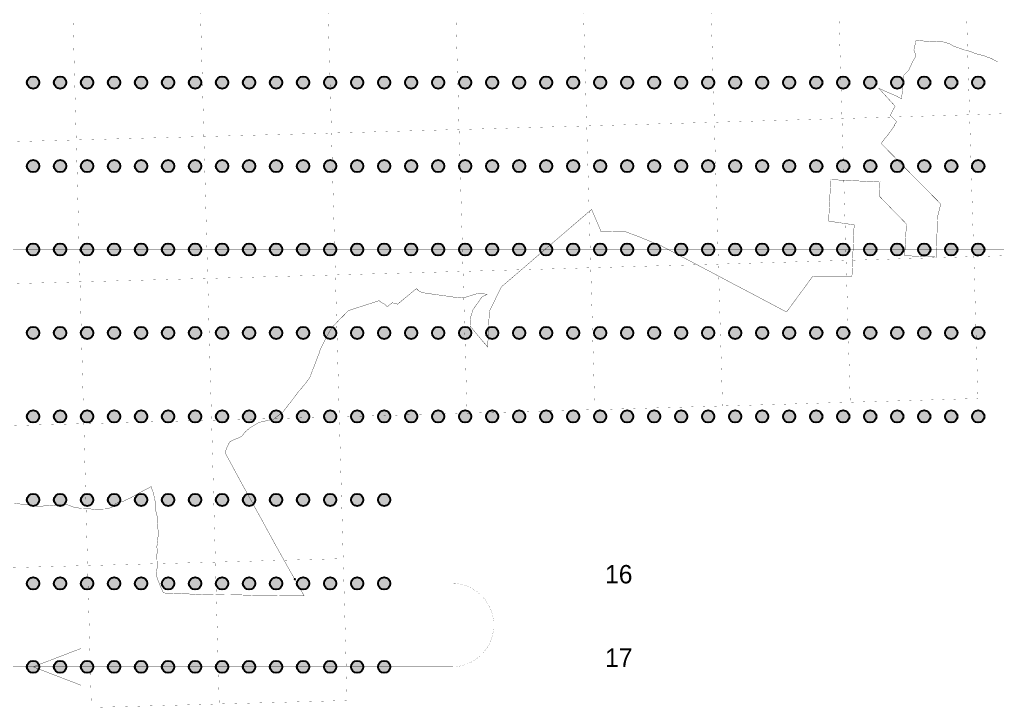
# Model space of a CAD drawing. Header units: inches. Extents: x 606089 to 652529, y 590739 to 614135.
# Drawn here: x 626218 to 642188, y 590739 to 601972 of the extents above; entities that cross this region are included whole.
import ezdxf

# ---------------------------------------------------------------- set-up
doc = ezdxf.new("R2010")
doc.units = ezdxf.units.IN
doc.header["$MEASUREMENT"] = 0
doc.layers.get('0').update_dxf_attribs({"color": 5})
for name, color, linetype in [('gminy_2019', 3, 'Continuous'), ('nadirki', 1, 'Continuous'), ('numerki', 1, 'Continuous'), ('poczkon', 5, 'Continuous'), ('polilinia', 1, 'Continuous')]:
    doc.layers.add(name, color=color, linetype=linetype)

msp = doc.modelspace()

# ---------------------------------------------------------------- hatches: boundary and pattern name
at = {"layer": 'nadirki'}
h = msp.add_hatch(color=256, dxfattribs=at)
h.dxf.hatch_style = 1
h.paths.add_polyline_path([(626539, 600943, 1), (626339, 600943, 1)])
h = msp.add_hatch(color=256, dxfattribs=at)
h.dxf.hatch_style = 1
h.paths.add_polyline_path([(626980, 600943, 1), (626780, 600943, 1)])
h = msp.add_hatch(color=256, dxfattribs=at)
h.dxf.hatch_style = 1
h.paths.add_polyline_path([(627421, 600943, 1), (627221, 600943, 1)])
h = msp.add_hatch(color=256, dxfattribs=at)
h.dxf.hatch_style = 1
h.paths.add_polyline_path([(627862, 600943, 1), (627662, 600943, 1)])
h = msp.add_hatch(color=256, dxfattribs=at)
h.dxf.hatch_style = 1
h.paths.add_polyline_path([(628303, 600943, 1), (628103, 600943, 1)])
h = msp.add_hatch(color=256, dxfattribs=at)
h.dxf.hatch_style = 1
h.paths.add_polyline_path([(628744, 600943, 1), (628544, 600943, 1)])
h = msp.add_hatch(color=256, dxfattribs=at)
h.dxf.hatch_style = 1
h.paths.add_polyline_path([(629185, 600943, 1), (628985, 600943, 1)])
h = msp.add_hatch(color=256, dxfattribs=at)
h.dxf.hatch_style = 1
h.paths.add_polyline_path([(629626, 600943, 1), (629426, 600943, 1)])
h = msp.add_hatch(color=256, dxfattribs=at)
h.dxf.hatch_style = 1
h.paths.add_polyline_path([(630067, 600943, 1), (629867, 600943, 1)])
h = msp.add_hatch(color=256, dxfattribs=at)
h.dxf.hatch_style = 1
h.paths.add_polyline_path([(630508, 600943, 1), (630308, 600943, 1)])
h = msp.add_hatch(color=256, dxfattribs=at)
h.dxf.hatch_style = 1
h.paths.add_polyline_path([(630949, 600943, 1), (630749, 600943, 1)])
h = msp.add_hatch(color=256, dxfattribs=at)
h.dxf.hatch_style = 1
h.paths.add_polyline_path([(631390, 600943, 1), (631190, 600943, 1)])
h = msp.add_hatch(color=256, dxfattribs=at)
h.dxf.hatch_style = 1
h.paths.add_polyline_path([(631831, 600943, 1), (631631, 600943, 1)])
h = msp.add_hatch(color=256, dxfattribs=at)
h.dxf.hatch_style = 1
h.paths.add_polyline_path([(632272, 600943, 1), (632072, 600943, 1)])
h = msp.add_hatch(color=256, dxfattribs=at)
h.dxf.hatch_style = 1
h.paths.add_polyline_path([(632713, 600943, 1), (632513, 600943, 1)])
h = msp.add_hatch(color=256, dxfattribs=at)
h.dxf.hatch_style = 1
h.paths.add_polyline_path([(633154, 600943, 1), (632954, 600943, 1)])
h = msp.add_hatch(color=256, dxfattribs=at)
h.dxf.hatch_style = 1
h.paths.add_polyline_path([(633595, 600943, 1), (633395, 600943, 1)])
h = msp.add_hatch(color=256, dxfattribs=at)
h.dxf.hatch_style = 1
h.paths.add_polyline_path([(634036, 600943, 1), (633836, 600943, 1)])
h = msp.add_hatch(color=256, dxfattribs=at)
h.dxf.hatch_style = 1
h.paths.add_polyline_path([(634477, 600943, 1), (634277, 600943, 1)])
h = msp.add_hatch(color=256, dxfattribs=at)
h.dxf.hatch_style = 1
h.paths.add_polyline_path([(634918, 600943, 1), (634718, 600943, 1)])
h = msp.add_hatch(color=256, dxfattribs=at)
h.dxf.hatch_style = 1
h.paths.add_polyline_path([(635359, 600943, 1), (635159, 600943, 1)])
h = msp.add_hatch(color=256, dxfattribs=at)
h.dxf.hatch_style = 1
h.paths.add_polyline_path([(635800, 600943, 1), (635600, 600943, 1)])
h = msp.add_hatch(color=256, dxfattribs=at)
h.dxf.hatch_style = 1
h.paths.add_polyline_path([(636241, 600943, 1), (636041, 600943, 1)])
h = msp.add_hatch(color=256, dxfattribs=at)
h.dxf.hatch_style = 1
h.paths.add_polyline_path([(636682, 600943, 1), (636482, 600943, 1)])
h = msp.add_hatch(color=256, dxfattribs=at)
h.dxf.hatch_style = 1
h.paths.add_polyline_path([(637123, 600943, 1), (636923, 600943, 1)])
h = msp.add_hatch(color=256, dxfattribs=at)
h.dxf.hatch_style = 1
h.paths.add_polyline_path([(637564, 600943, 1), (637364, 600943, 1)])
h = msp.add_hatch(color=256, dxfattribs=at)
h.dxf.hatch_style = 1
h.paths.add_polyline_path([(638005, 600943, 1), (637805, 600943, 1)])
h = msp.add_hatch(color=256, dxfattribs=at)
h.dxf.hatch_style = 1
h.paths.add_polyline_path([(638446, 600943, 1), (638246, 600943, 1)])
h = msp.add_hatch(color=256, dxfattribs=at)
h.dxf.hatch_style = 1
h.paths.add_polyline_path([(638887, 600943, 1), (638687, 600943, 1)])
h = msp.add_hatch(color=256, dxfattribs=at)
h.dxf.hatch_style = 1
h.paths.add_polyline_path([(639328, 600943, 1), (639128, 600943, 1)])
h = msp.add_hatch(color=256, dxfattribs=at)
h.dxf.hatch_style = 1
h.paths.add_polyline_path([(639769, 600943, 1), (639569, 600943, 1)])
h = msp.add_hatch(color=256, dxfattribs=at)
h.dxf.hatch_style = 1
h.paths.add_polyline_path([(640210, 600943, 1), (640010, 600943, 1)])
h = msp.add_hatch(color=256, dxfattribs=at)
h.dxf.hatch_style = 1
h.paths.add_polyline_path([(640651, 600943, 1), (640451, 600943, 1)])
h = msp.add_hatch(color=256, dxfattribs=at)
h.dxf.hatch_style = 1
h.paths.add_polyline_path([(641092, 600943, 1), (640892, 600943, 1)])
h = msp.add_hatch(color=256, dxfattribs=at)
h.dxf.hatch_style = 1
h.paths.add_polyline_path([(641533, 600943, 1), (641333, 600943, 1)])
h = msp.add_hatch(color=256, dxfattribs=at)
h.dxf.hatch_style = 1
h.paths.add_polyline_path([(641974, 600943, 1), (641774, 600943, 1)])
h = msp.add_hatch(color=256, dxfattribs=at)
h.dxf.hatch_style = 1
h.paths.add_polyline_path([(626539, 599580, 1), (626339, 599580, 1)])
h = msp.add_hatch(color=256, dxfattribs=at)
h.dxf.hatch_style = 1
h.paths.add_polyline_path([(626980, 599580, 1), (626780, 599580, 1)])
h = msp.add_hatch(color=256, dxfattribs=at)
h.dxf.hatch_style = 1
h.paths.add_polyline_path([(627421, 599580, 1), (627221, 599580, 1)])
h = msp.add_hatch(color=256, dxfattribs=at)
h.dxf.hatch_style = 1
h.paths.add_polyline_path([(627862, 599580, 1), (627662, 599580, 1)])
h = msp.add_hatch(color=256, dxfattribs=at)
h.dxf.hatch_style = 1
h.paths.add_polyline_path([(628303, 599580, 1), (628103, 599580, 1)])
h = msp.add_hatch(color=256, dxfattribs=at)
h.dxf.hatch_style = 1
h.paths.add_polyline_path([(628744, 599580, 1), (628544, 599580, 1)])
h = msp.add_hatch(color=256, dxfattribs=at)
h.dxf.hatch_style = 1
h.paths.add_polyline_path([(629185, 599580, 1), (628985, 599580, 1)])
h = msp.add_hatch(color=256, dxfattribs=at)
h.dxf.hatch_style = 1
h.paths.add_polyline_path([(629626, 599580, 1), (629426, 599580, 1)])
h = msp.add_hatch(color=256, dxfattribs=at)
h.dxf.hatch_style = 1
h.paths.add_polyline_path([(630067, 599580, 1), (629867, 599580, 1)])
h = msp.add_hatch(color=256, dxfattribs=at)
h.dxf.hatch_style = 1
h.paths.add_polyline_path([(630508, 599580, 1), (630308, 599580, 1)])
h = msp.add_hatch(color=256, dxfattribs=at)
h.dxf.hatch_style = 1
h.paths.add_polyline_path([(630949, 599580, 1), (630749, 599580, 1)])
h = msp.add_hatch(color=256, dxfattribs=at)
h.dxf.hatch_style = 1
h.paths.add_polyline_path([(631390, 599580, 1), (631190, 599580, 1)])
h = msp.add_hatch(color=256, dxfattribs=at)
h.dxf.hatch_style = 1
h.paths.add_polyline_path([(631831, 599580, 1), (631631, 599580, 1)])
h = msp.add_hatch(color=256, dxfattribs=at)
h.dxf.hatch_style = 1
h.paths.add_polyline_path([(632272, 599580, 1), (632072, 599580, 1)])
h = msp.add_hatch(color=256, dxfattribs=at)
h.dxf.hatch_style = 1
h.paths.add_polyline_path([(632713, 599580, 1), (632513, 599580, 1)])
h = msp.add_hatch(color=256, dxfattribs=at)
h.dxf.hatch_style = 1
h.paths.add_polyline_path([(633154, 599580, 1), (632954, 599580, 1)])
h = msp.add_hatch(color=256, dxfattribs=at)
h.dxf.hatch_style = 1
h.paths.add_polyline_path([(633595, 599580, 1), (633395, 599580, 1)])
h = msp.add_hatch(color=256, dxfattribs=at)
h.dxf.hatch_style = 1
h.paths.add_polyline_path([(634036, 599580, 1), (633836, 599580, 1)])
h = msp.add_hatch(color=256, dxfattribs=at)
h.dxf.hatch_style = 1
h.paths.add_polyline_path([(634477, 599580, 1), (634277, 599580, 1)])
h = msp.add_hatch(color=256, dxfattribs=at)
h.dxf.hatch_style = 1
h.paths.add_polyline_path([(634918, 599580, 1), (634718, 599580, 1)])
h = msp.add_hatch(color=256, dxfattribs=at)
h.dxf.hatch_style = 1
h.paths.add_polyline_path([(635359, 599580, 1), (635159, 599580, 1)])
h = msp.add_hatch(color=256, dxfattribs=at)
h.dxf.hatch_style = 1
h.paths.add_polyline_path([(635800, 599580, 1), (635600, 599580, 1)])
h = msp.add_hatch(color=256, dxfattribs=at)
h.dxf.hatch_style = 1
h.paths.add_polyline_path([(636241, 599580, 1), (636041, 599580, 1)])
h = msp.add_hatch(color=256, dxfattribs=at)
h.dxf.hatch_style = 1
h.paths.add_polyline_path([(636682, 599580, 1), (636482, 599580, 1)])
h = msp.add_hatch(color=256, dxfattribs=at)
h.dxf.hatch_style = 1
h.paths.add_polyline_path([(637123, 599580, 1), (636923, 599580, 1)])
h = msp.add_hatch(color=256, dxfattribs=at)
h.dxf.hatch_style = 1
h.paths.add_polyline_path([(637564, 599580, 1), (637364, 599580, 1)])
h = msp.add_hatch(color=256, dxfattribs=at)
h.dxf.hatch_style = 1
h.paths.add_polyline_path([(638005, 599580, 1), (637805, 599580, 1)])
h = msp.add_hatch(color=256, dxfattribs=at)
h.dxf.hatch_style = 1
h.paths.add_polyline_path([(638446, 599580, 1), (638246, 599580, 1)])
h = msp.add_hatch(color=256, dxfattribs=at)
h.dxf.hatch_style = 1
h.paths.add_polyline_path([(638887, 599580, 1), (638687, 599580, 1)])
h = msp.add_hatch(color=256, dxfattribs=at)
h.dxf.hatch_style = 1
h.paths.add_polyline_path([(639328, 599580, 1), (639128, 599580, 1)])
h = msp.add_hatch(color=256, dxfattribs=at)
h.dxf.hatch_style = 1
h.paths.add_polyline_path([(639769, 599580, 1), (639569, 599580, 1)])
h = msp.add_hatch(color=256, dxfattribs=at)
h.dxf.hatch_style = 1
h.paths.add_polyline_path([(640210, 599580, 1), (640010, 599580, 1)])
h = msp.add_hatch(color=256, dxfattribs=at)
h.dxf.hatch_style = 1
h.paths.add_polyline_path([(640651, 599580, 1), (640451, 599580, 1)])
h = msp.add_hatch(color=256, dxfattribs=at)
h.dxf.hatch_style = 1
h.paths.add_polyline_path([(641092, 599580, 1), (640892, 599580, 1)])
h = msp.add_hatch(color=256, dxfattribs=at)
h.dxf.hatch_style = 1
h.paths.add_polyline_path([(641533, 599580, 1), (641333, 599580, 1)])
h = msp.add_hatch(color=256, dxfattribs=at)
h.dxf.hatch_style = 1
h.paths.add_polyline_path([(641974, 599580, 1), (641774, 599580, 1)])
h = msp.add_hatch(color=256, dxfattribs=at)
h.dxf.hatch_style = 1
h.paths.add_polyline_path([(626539, 598217, 1), (626339, 598217, 1)])
h = msp.add_hatch(color=256, dxfattribs=at)
h.dxf.hatch_style = 1
h.paths.add_polyline_path([(626980, 598217, 1), (626780, 598217, 1)])
h = msp.add_hatch(color=256, dxfattribs=at)
h.dxf.hatch_style = 1
h.paths.add_polyline_path([(627421, 598217, 1), (627221, 598217, 1)])
h = msp.add_hatch(color=256, dxfattribs=at)
h.dxf.hatch_style = 1
h.paths.add_polyline_path([(627862, 598217, 1), (627662, 598217, 1)])
h = msp.add_hatch(color=256, dxfattribs=at)
h.dxf.hatch_style = 1
h.paths.add_polyline_path([(628303, 598217, 1), (628103, 598217, 1)])
h = msp.add_hatch(color=256, dxfattribs=at)
h.dxf.hatch_style = 1
h.paths.add_polyline_path([(628744, 598217, 1), (628544, 598217, 1)])
h = msp.add_hatch(color=256, dxfattribs=at)
h.dxf.hatch_style = 1
h.paths.add_polyline_path([(629185, 598217, 1), (628985, 598217, 1)])
h = msp.add_hatch(color=256, dxfattribs=at)
h.dxf.hatch_style = 1
h.paths.add_polyline_path([(629626, 598217, 1), (629426, 598217, 1)])
h = msp.add_hatch(color=256, dxfattribs=at)
h.dxf.hatch_style = 1
h.paths.add_polyline_path([(630067, 598217, 1), (629867, 598217, 1)])
h = msp.add_hatch(color=256, dxfattribs=at)
h.dxf.hatch_style = 1
h.paths.add_polyline_path([(630508, 598217, 1), (630308, 598217, 1)])
h = msp.add_hatch(color=256, dxfattribs=at)
h.dxf.hatch_style = 1
h.paths.add_polyline_path([(630949, 598217, 1), (630749, 598217, 1)])
h = msp.add_hatch(color=256, dxfattribs=at)
h.dxf.hatch_style = 1
h.paths.add_polyline_path([(631390, 598217, 1), (631190, 598217, 1)])
h = msp.add_hatch(color=256, dxfattribs=at)
h.dxf.hatch_style = 1
h.paths.add_polyline_path([(631831, 598217, 1), (631631, 598217, 1)])
h = msp.add_hatch(color=256, dxfattribs=at)
h.dxf.hatch_style = 1
h.paths.add_polyline_path([(632272, 598217, 1), (632072, 598217, 1)])
h = msp.add_hatch(color=256, dxfattribs=at)
h.dxf.hatch_style = 1
h.paths.add_polyline_path([(632713, 598217, 1), (632513, 598217, 1)])
h = msp.add_hatch(color=256, dxfattribs=at)
h.dxf.hatch_style = 1
h.paths.add_polyline_path([(633154, 598217, 1), (632954, 598217, 1)])
h = msp.add_hatch(color=256, dxfattribs=at)
h.dxf.hatch_style = 1
h.paths.add_polyline_path([(633595, 598217, 1), (633395, 598217, 1)])
h = msp.add_hatch(color=256, dxfattribs=at)
h.dxf.hatch_style = 1
h.paths.add_polyline_path([(634036, 598217, 1), (633836, 598217, 1)])
h = msp.add_hatch(color=256, dxfattribs=at)
h.dxf.hatch_style = 1
h.paths.add_polyline_path([(634477, 598217, 1), (634277, 598217, 1)])
h = msp.add_hatch(color=256, dxfattribs=at)
h.dxf.hatch_style = 1
h.paths.add_polyline_path([(634918, 598217, 1), (634718, 598217, 1)])
h = msp.add_hatch(color=256, dxfattribs=at)
h.dxf.hatch_style = 1
h.paths.add_polyline_path([(635359, 598217, 1), (635159, 598217, 1)])
h = msp.add_hatch(color=256, dxfattribs=at)
h.dxf.hatch_style = 1
h.paths.add_polyline_path([(635800, 598217, 1), (635600, 598217, 1)])
h = msp.add_hatch(color=256, dxfattribs=at)
h.dxf.hatch_style = 1
h.paths.add_polyline_path([(636241, 598217, 1), (636041, 598217, 1)])
h = msp.add_hatch(color=256, dxfattribs=at)
h.dxf.hatch_style = 1
h.paths.add_polyline_path([(636682, 598217, 1), (636482, 598217, 1)])
h = msp.add_hatch(color=256, dxfattribs=at)
h.dxf.hatch_style = 1
h.paths.add_polyline_path([(637123, 598217, 1), (636923, 598217, 1)])
h = msp.add_hatch(color=256, dxfattribs=at)
h.dxf.hatch_style = 1
h.paths.add_polyline_path([(637564, 598217, 1), (637364, 598217, 1)])
h = msp.add_hatch(color=256, dxfattribs=at)
h.dxf.hatch_style = 1
h.paths.add_polyline_path([(638005, 598217, 1), (637805, 598217, 1)])
h = msp.add_hatch(color=256, dxfattribs=at)
h.dxf.hatch_style = 1
h.paths.add_polyline_path([(638446, 598217, 1), (638246, 598217, 1)])
h = msp.add_hatch(color=256, dxfattribs=at)
h.dxf.hatch_style = 1
h.paths.add_polyline_path([(638887, 598217, 1), (638687, 598217, 1)])
h = msp.add_hatch(color=256, dxfattribs=at)
h.dxf.hatch_style = 1
h.paths.add_polyline_path([(639328, 598217, 1), (639128, 598217, 1)])
h = msp.add_hatch(color=256, dxfattribs=at)
h.dxf.hatch_style = 1
h.paths.add_polyline_path([(639769, 598217, 1), (639569, 598217, 1)])
h = msp.add_hatch(color=256, dxfattribs=at)
h.dxf.hatch_style = 1
h.paths.add_polyline_path([(640210, 598217, 1), (640010, 598217, 1)])
h = msp.add_hatch(color=256, dxfattribs=at)
h.dxf.hatch_style = 1
h.paths.add_polyline_path([(640651, 598217, 1), (640451, 598217, 1)])
h = msp.add_hatch(color=256, dxfattribs=at)
h.dxf.hatch_style = 1
h.paths.add_polyline_path([(641092, 598217, 1), (640892, 598217, 1)])
h = msp.add_hatch(color=256, dxfattribs=at)
h.dxf.hatch_style = 1
h.paths.add_polyline_path([(641533, 598217, 1), (641333, 598217, 1)])
h = msp.add_hatch(color=256, dxfattribs=at)
h.dxf.hatch_style = 1
h.paths.add_polyline_path([(641974, 598217, 1), (641774, 598217, 1)])
h = msp.add_hatch(color=256, dxfattribs=at)
h.dxf.hatch_style = 1
h.paths.add_polyline_path([(626539, 596854, 1), (626339, 596854, 1)])
h = msp.add_hatch(color=256, dxfattribs=at)
h.dxf.hatch_style = 1
h.paths.add_polyline_path([(626980, 596854, 1), (626780, 596854, 1)])
h = msp.add_hatch(color=256, dxfattribs=at)
h.dxf.hatch_style = 1
h.paths.add_polyline_path([(627421, 596854, 1), (627221, 596854, 1)])
h = msp.add_hatch(color=256, dxfattribs=at)
h.dxf.hatch_style = 1
h.paths.add_polyline_path([(627862, 596854, 1), (627662, 596854, 1)])
h = msp.add_hatch(color=256, dxfattribs=at)
h.dxf.hatch_style = 1
h.paths.add_polyline_path([(628303, 596854, 1), (628103, 596854, 1)])
h = msp.add_hatch(color=256, dxfattribs=at)
h.dxf.hatch_style = 1
h.paths.add_polyline_path([(628744, 596854, 1), (628544, 596854, 1)])
h = msp.add_hatch(color=256, dxfattribs=at)
h.dxf.hatch_style = 1
h.paths.add_polyline_path([(629185, 596854, 1), (628985, 596854, 1)])
h = msp.add_hatch(color=256, dxfattribs=at)
h.dxf.hatch_style = 1
h.paths.add_polyline_path([(629626, 596854, 1), (629426, 596854, 1)])
h = msp.add_hatch(color=256, dxfattribs=at)
h.dxf.hatch_style = 1
h.paths.add_polyline_path([(630067, 596854, 1), (629867, 596854, 1)])
h = msp.add_hatch(color=256, dxfattribs=at)
h.dxf.hatch_style = 1
h.paths.add_polyline_path([(630508, 596854, 1), (630308, 596854, 1)])
h = msp.add_hatch(color=256, dxfattribs=at)
h.dxf.hatch_style = 1
h.paths.add_polyline_path([(630949, 596854, 1), (630749, 596854, 1)])
h = msp.add_hatch(color=256, dxfattribs=at)
h.dxf.hatch_style = 1
h.paths.add_polyline_path([(631390, 596854, 1), (631190, 596854, 1)])
h = msp.add_hatch(color=256, dxfattribs=at)
h.dxf.hatch_style = 1
h.paths.add_polyline_path([(631831, 596854, 1), (631631, 596854, 1)])
h = msp.add_hatch(color=256, dxfattribs=at)
h.dxf.hatch_style = 1
h.paths.add_polyline_path([(632272, 596854, 1), (632072, 596854, 1)])
h = msp.add_hatch(color=256, dxfattribs=at)
h.dxf.hatch_style = 1
h.paths.add_polyline_path([(632713, 596854, 1), (632513, 596854, 1)])
h = msp.add_hatch(color=256, dxfattribs=at)
h.dxf.hatch_style = 1
h.paths.add_polyline_path([(633154, 596854, 1), (632954, 596854, 1)])
h = msp.add_hatch(color=256, dxfattribs=at)
h.dxf.hatch_style = 1
h.paths.add_polyline_path([(633595, 596854, 1), (633395, 596854, 1)])
h = msp.add_hatch(color=256, dxfattribs=at)
h.dxf.hatch_style = 1
h.paths.add_polyline_path([(634036, 596854, 1), (633836, 596854, 1)])
h = msp.add_hatch(color=256, dxfattribs=at)
h.dxf.hatch_style = 1
h.paths.add_polyline_path([(634477, 596854, 1), (634277, 596854, 1)])
h = msp.add_hatch(color=256, dxfattribs=at)
h.dxf.hatch_style = 1
h.paths.add_polyline_path([(634918, 596854, 1), (634718, 596854, 1)])
h = msp.add_hatch(color=256, dxfattribs=at)
h.dxf.hatch_style = 1
h.paths.add_polyline_path([(635359, 596854, 1), (635159, 596854, 1)])
h = msp.add_hatch(color=256, dxfattribs=at)
h.dxf.hatch_style = 1
h.paths.add_polyline_path([(635800, 596854, 1), (635600, 596854, 1)])
h = msp.add_hatch(color=256, dxfattribs=at)
h.dxf.hatch_style = 1
h.paths.add_polyline_path([(636241, 596854, 1), (636041, 596854, 1)])
h = msp.add_hatch(color=256, dxfattribs=at)
h.dxf.hatch_style = 1
h.paths.add_polyline_path([(636682, 596854, 1), (636482, 596854, 1)])
h = msp.add_hatch(color=256, dxfattribs=at)
h.dxf.hatch_style = 1
h.paths.add_polyline_path([(637123, 596854, 1), (636923, 596854, 1)])
h = msp.add_hatch(color=256, dxfattribs=at)
h.dxf.hatch_style = 1
h.paths.add_polyline_path([(637564, 596854, 1), (637364, 596854, 1)])
h = msp.add_hatch(color=256, dxfattribs=at)
h.dxf.hatch_style = 1
h.paths.add_polyline_path([(638005, 596854, 1), (637805, 596854, 1)])
h = msp.add_hatch(color=256, dxfattribs=at)
h.dxf.hatch_style = 1
h.paths.add_polyline_path([(638446, 596854, 1), (638246, 596854, 1)])
h = msp.add_hatch(color=256, dxfattribs=at)
h.dxf.hatch_style = 1
h.paths.add_polyline_path([(638887, 596854, 1), (638687, 596854, 1)])
h = msp.add_hatch(color=256, dxfattribs=at)
h.dxf.hatch_style = 1
h.paths.add_polyline_path([(639328, 596854, 1), (639128, 596854, 1)])
h = msp.add_hatch(color=256, dxfattribs=at)
h.dxf.hatch_style = 1
h.paths.add_polyline_path([(639769, 596854, 1), (639569, 596854, 1)])
h = msp.add_hatch(color=256, dxfattribs=at)
h.dxf.hatch_style = 1
h.paths.add_polyline_path([(640210, 596854, 1), (640010, 596854, 1)])
h = msp.add_hatch(color=256, dxfattribs=at)
h.dxf.hatch_style = 1
h.paths.add_polyline_path([(640651, 596854, 1), (640451, 596854, 1)])
h = msp.add_hatch(color=256, dxfattribs=at)
h.dxf.hatch_style = 1
h.paths.add_polyline_path([(641092, 596854, 1), (640892, 596854, 1)])
h = msp.add_hatch(color=256, dxfattribs=at)
h.dxf.hatch_style = 1
h.paths.add_polyline_path([(641533, 596854, 1), (641333, 596854, 1)])
h = msp.add_hatch(color=256, dxfattribs=at)
h.dxf.hatch_style = 1
h.paths.add_polyline_path([(641974, 596854, 1), (641774, 596854, 1)])
h = msp.add_hatch(color=256, dxfattribs=at)
h.dxf.hatch_style = 1
h.paths.add_polyline_path([(626539, 595491, 1), (626339, 595491, 1)])
h = msp.add_hatch(color=256, dxfattribs=at)
h.dxf.hatch_style = 1
h.paths.add_polyline_path([(626980, 595491, 1), (626780, 595491, 1)])
h = msp.add_hatch(color=256, dxfattribs=at)
h.dxf.hatch_style = 1
h.paths.add_polyline_path([(627421, 595491, 1), (627221, 595491, 1)])
h = msp.add_hatch(color=256, dxfattribs=at)
h.dxf.hatch_style = 1
h.paths.add_polyline_path([(627862, 595491, 1), (627662, 595491, 1)])
h = msp.add_hatch(color=256, dxfattribs=at)
h.dxf.hatch_style = 1
h.paths.add_polyline_path([(628303, 595491, 1), (628103, 595491, 1)])
h = msp.add_hatch(color=256, dxfattribs=at)
h.dxf.hatch_style = 1
h.paths.add_polyline_path([(628744, 595491, 1), (628544, 595491, 1)])
h = msp.add_hatch(color=256, dxfattribs=at)
h.dxf.hatch_style = 1
h.paths.add_polyline_path([(629185, 595491, 1), (628985, 595491, 1)])
h = msp.add_hatch(color=256, dxfattribs=at)
h.dxf.hatch_style = 1
h.paths.add_polyline_path([(629626, 595491, 1), (629426, 595491, 1)])
h = msp.add_hatch(color=256, dxfattribs=at)
h.dxf.hatch_style = 1
h.paths.add_polyline_path([(630067, 595491, 1), (629867, 595491, 1)])
h = msp.add_hatch(color=256, dxfattribs=at)
h.dxf.hatch_style = 1
h.paths.add_polyline_path([(630508, 595491, 1), (630308, 595491, 1)])
h = msp.add_hatch(color=256, dxfattribs=at)
h.dxf.hatch_style = 1
h.paths.add_polyline_path([(630949, 595491, 1), (630749, 595491, 1)])
h = msp.add_hatch(color=256, dxfattribs=at)
h.dxf.hatch_style = 1
h.paths.add_polyline_path([(631390, 595491, 1), (631190, 595491, 1)])
h = msp.add_hatch(color=256, dxfattribs=at)
h.dxf.hatch_style = 1
h.paths.add_polyline_path([(631831, 595491, 1), (631631, 595491, 1)])
h = msp.add_hatch(color=256, dxfattribs=at)
h.dxf.hatch_style = 1
h.paths.add_polyline_path([(632272, 595491, 1), (632072, 595491, 1)])
h = msp.add_hatch(color=256, dxfattribs=at)
h.dxf.hatch_style = 1
h.paths.add_polyline_path([(632713, 595491, 1), (632513, 595491, 1)])
h = msp.add_hatch(color=256, dxfattribs=at)
h.dxf.hatch_style = 1
h.paths.add_polyline_path([(633154, 595491, 1), (632954, 595491, 1)])
h = msp.add_hatch(color=256, dxfattribs=at)
h.dxf.hatch_style = 1
h.paths.add_polyline_path([(633595, 595491, 1), (633395, 595491, 1)])
h = msp.add_hatch(color=256, dxfattribs=at)
h.dxf.hatch_style = 1
h.paths.add_polyline_path([(634036, 595491, 1), (633836, 595491, 1)])
h = msp.add_hatch(color=256, dxfattribs=at)
h.dxf.hatch_style = 1
h.paths.add_polyline_path([(634477, 595491, 1), (634277, 595491, 1)])
h = msp.add_hatch(color=256, dxfattribs=at)
h.dxf.hatch_style = 1
h.paths.add_polyline_path([(634918, 595491, 1), (634718, 595491, 1)])
h = msp.add_hatch(color=256, dxfattribs=at)
h.dxf.hatch_style = 1
h.paths.add_polyline_path([(635359, 595491, 1), (635159, 595491, 1)])
h = msp.add_hatch(color=256, dxfattribs=at)
h.dxf.hatch_style = 1
h.paths.add_polyline_path([(635800, 595491, 1), (635600, 595491, 1)])
h = msp.add_hatch(color=256, dxfattribs=at)
h.dxf.hatch_style = 1
h.paths.add_polyline_path([(636241, 595491, 1), (636041, 595491, 1)])
h = msp.add_hatch(color=256, dxfattribs=at)
h.dxf.hatch_style = 1
h.paths.add_polyline_path([(636682, 595491, 1), (636482, 595491, 1)])
h = msp.add_hatch(color=256, dxfattribs=at)
h.dxf.hatch_style = 1
h.paths.add_polyline_path([(637123, 595491, 1), (636923, 595491, 1)])
h = msp.add_hatch(color=256, dxfattribs=at)
h.dxf.hatch_style = 1
h.paths.add_polyline_path([(637564, 595491, 1), (637364, 595491, 1)])
h = msp.add_hatch(color=256, dxfattribs=at)
h.dxf.hatch_style = 1
h.paths.add_polyline_path([(638005, 595491, 1), (637805, 595491, 1)])
h = msp.add_hatch(color=256, dxfattribs=at)
h.dxf.hatch_style = 1
h.paths.add_polyline_path([(638446, 595491, 1), (638246, 595491, 1)])
h = msp.add_hatch(color=256, dxfattribs=at)
h.dxf.hatch_style = 1
h.paths.add_polyline_path([(638887, 595491, 1), (638687, 595491, 1)])
h = msp.add_hatch(color=256, dxfattribs=at)
h.dxf.hatch_style = 1
h.paths.add_polyline_path([(639328, 595491, 1), (639128, 595491, 1)])
h = msp.add_hatch(color=256, dxfattribs=at)
h.dxf.hatch_style = 1
h.paths.add_polyline_path([(639769, 595491, 1), (639569, 595491, 1)])
h = msp.add_hatch(color=256, dxfattribs=at)
h.dxf.hatch_style = 1
h.paths.add_polyline_path([(640210, 595491, 1), (640010, 595491, 1)])
h = msp.add_hatch(color=256, dxfattribs=at)
h.dxf.hatch_style = 1
h.paths.add_polyline_path([(640651, 595491, 1), (640451, 595491, 1)])
h = msp.add_hatch(color=256, dxfattribs=at)
h.dxf.hatch_style = 1
h.paths.add_polyline_path([(641092, 595491, 1), (640892, 595491, 1)])
h = msp.add_hatch(color=256, dxfattribs=at)
h.dxf.hatch_style = 1
h.paths.add_polyline_path([(641533, 595491, 1), (641333, 595491, 1)])
h = msp.add_hatch(color=256, dxfattribs=at)
h.dxf.hatch_style = 1
h.paths.add_polyline_path([(641974, 595491, 1), (641774, 595491, 1)])
h = msp.add_hatch(color=256, dxfattribs=at)
h.dxf.hatch_style = 1
h.paths.add_polyline_path([(626539, 594128, 1), (626339, 594128, 1)])
h = msp.add_hatch(color=256, dxfattribs=at)
h.dxf.hatch_style = 1
h.paths.add_polyline_path([(626980, 594128, 1), (626780, 594128, 1)])
h = msp.add_hatch(color=256, dxfattribs=at)
h.dxf.hatch_style = 1
h.paths.add_polyline_path([(627421, 594128, 1), (627221, 594128, 1)])
h = msp.add_hatch(color=256, dxfattribs=at)
h.dxf.hatch_style = 1
h.paths.add_polyline_path([(627862, 594128, 1), (627662, 594128, 1)])
h = msp.add_hatch(color=256, dxfattribs=at)
h.dxf.hatch_style = 1
h.paths.add_polyline_path([(628303, 594128, 1), (628103, 594128, 1)])
h = msp.add_hatch(color=256, dxfattribs=at)
h.dxf.hatch_style = 1
h.paths.add_polyline_path([(628744, 594128, 1), (628544, 594128, 1)])
h = msp.add_hatch(color=256, dxfattribs=at)
h.dxf.hatch_style = 1
h.paths.add_polyline_path([(629185, 594128, 1), (628985, 594128, 1)])
h = msp.add_hatch(color=256, dxfattribs=at)
h.dxf.hatch_style = 1
h.paths.add_polyline_path([(629626, 594128, 1), (629426, 594128, 1)])
h = msp.add_hatch(color=256, dxfattribs=at)
h.dxf.hatch_style = 1
h.paths.add_polyline_path([(630067, 594128, 1), (629867, 594128, 1)])
h = msp.add_hatch(color=256, dxfattribs=at)
h.dxf.hatch_style = 1
h.paths.add_polyline_path([(630508, 594128, 1), (630308, 594128, 1)])
h = msp.add_hatch(color=256, dxfattribs=at)
h.dxf.hatch_style = 1
h.paths.add_polyline_path([(630949, 594128, 1), (630749, 594128, 1)])
h = msp.add_hatch(color=256, dxfattribs=at)
h.dxf.hatch_style = 1
h.paths.add_polyline_path([(631390, 594128, 1), (631190, 594128, 1)])
h = msp.add_hatch(color=256, dxfattribs=at)
h.dxf.hatch_style = 1
h.paths.add_polyline_path([(631831, 594128, 1), (631631, 594128, 1)])
h = msp.add_hatch(color=256, dxfattribs=at)
h.dxf.hatch_style = 1
h.paths.add_polyline_path([(632272, 594128, 1), (632072, 594128, 1)])
h = msp.add_hatch(color=256, dxfattribs=at)
h.dxf.hatch_style = 1
h.paths.add_polyline_path([(626539, 592765, 1), (626339, 592765, 1)])
h = msp.add_hatch(color=256, dxfattribs=at)
h.dxf.hatch_style = 1
h.paths.add_polyline_path([(626980, 592765, 1), (626780, 592765, 1)])
h = msp.add_hatch(color=256, dxfattribs=at)
h.dxf.hatch_style = 1
h.paths.add_polyline_path([(627421, 592765, 1), (627221, 592765, 1)])
h = msp.add_hatch(color=256, dxfattribs=at)
h.dxf.hatch_style = 1
h.paths.add_polyline_path([(627862, 592765, 1), (627662, 592765, 1)])
h = msp.add_hatch(color=256, dxfattribs=at)
h.dxf.hatch_style = 1
h.paths.add_polyline_path([(628303, 592765, 1), (628103, 592765, 1)])
h = msp.add_hatch(color=256, dxfattribs=at)
h.dxf.hatch_style = 1
h.paths.add_polyline_path([(628744, 592765, 1), (628544, 592765, 1)])
h = msp.add_hatch(color=256, dxfattribs=at)
h.dxf.hatch_style = 1
h.paths.add_polyline_path([(629185, 592765, 1), (628985, 592765, 1)])
h = msp.add_hatch(color=256, dxfattribs=at)
h.dxf.hatch_style = 1
h.paths.add_polyline_path([(629626, 592765, 1), (629426, 592765, 1)])
h = msp.add_hatch(color=256, dxfattribs=at)
h.dxf.hatch_style = 1
h.paths.add_polyline_path([(630067, 592765, 1), (629867, 592765, 1)])
h = msp.add_hatch(color=256, dxfattribs=at)
h.dxf.hatch_style = 1
h.paths.add_polyline_path([(630508, 592765, 1), (630308, 592765, 1)])
h = msp.add_hatch(color=256, dxfattribs=at)
h.dxf.hatch_style = 1
h.paths.add_polyline_path([(630949, 592765, 1), (630749, 592765, 1)])
h = msp.add_hatch(color=256, dxfattribs=at)
h.dxf.hatch_style = 1
h.paths.add_polyline_path([(631390, 592765, 1), (631190, 592765, 1)])
h = msp.add_hatch(color=256, dxfattribs=at)
h.dxf.hatch_style = 1
h.paths.add_polyline_path([(631831, 592765, 1), (631631, 592765, 1)])
h = msp.add_hatch(color=256, dxfattribs=at)
h.dxf.hatch_style = 1
h.paths.add_polyline_path([(632272, 592765, 1), (632072, 592765, 1)])
h = msp.add_hatch(color=256, dxfattribs=at)
h.dxf.hatch_style = 1
h.paths.add_polyline_path([(626539, 591402, 1), (626339, 591402, 1)])
h = msp.add_hatch(color=256, dxfattribs=at)
h.dxf.hatch_style = 1
h.paths.add_polyline_path([(626980, 591402, 1), (626780, 591402, 1)])
h = msp.add_hatch(color=256, dxfattribs=at)
h.dxf.hatch_style = 1
h.paths.add_polyline_path([(627421, 591402, 1), (627221, 591402, 1)])
h = msp.add_hatch(color=256, dxfattribs=at)
h.dxf.hatch_style = 1
h.paths.add_polyline_path([(627862, 591402, 1), (627662, 591402, 1)])
h = msp.add_hatch(color=256, dxfattribs=at)
h.dxf.hatch_style = 1
h.paths.add_polyline_path([(628303, 591402, 1), (628103, 591402, 1)])
h = msp.add_hatch(color=256, dxfattribs=at)
h.dxf.hatch_style = 1
h.paths.add_polyline_path([(628744, 591402, 1), (628544, 591402, 1)])
h = msp.add_hatch(color=256, dxfattribs=at)
h.dxf.hatch_style = 1
h.paths.add_polyline_path([(629185, 591402, 1), (628985, 591402, 1)])
h = msp.add_hatch(color=256, dxfattribs=at)
h.dxf.hatch_style = 1
h.paths.add_polyline_path([(629626, 591402, 1), (629426, 591402, 1)])
h = msp.add_hatch(color=256, dxfattribs=at)
h.dxf.hatch_style = 1
h.paths.add_polyline_path([(630067, 591402, 1), (629867, 591402, 1)])
h = msp.add_hatch(color=256, dxfattribs=at)
h.dxf.hatch_style = 1
h.paths.add_polyline_path([(630508, 591402, 1), (630308, 591402, 1)])
h = msp.add_hatch(color=256, dxfattribs=at)
h.dxf.hatch_style = 1
h.paths.add_polyline_path([(630949, 591402, 1), (630749, 591402, 1)])
h = msp.add_hatch(color=256, dxfattribs=at)
h.dxf.hatch_style = 1
h.paths.add_polyline_path([(631390, 591402, 1), (631190, 591402, 1)])
h = msp.add_hatch(color=256, dxfattribs=at)
h.dxf.hatch_style = 1
h.paths.add_polyline_path([(631831, 591402, 1), (631631, 591402, 1)])
h = msp.add_hatch(color=256, dxfattribs=at)
h.dxf.hatch_style = 1
h.paths.add_polyline_path([(632272, 591402, 1), (632072, 591402, 1)])

# ---------------------------------------------------------------- linework, layer by layer
at = {"const_width": 1}
for points in [[(639598, 602093), (639581, 602672), (640102, 602688), (640622, 602703), (641143, 602718), (641664, 602734), (641681, 602155), (641698, 601575), (641715, 600996), (641733, 600417), (641212, 600402), (640691, 600386), (640170, 600371), (639649, 600356), (639632, 600935), (639615, 601514), (639598, 602093)], [(641681, 602155), (641664, 602734), (642185, 602749), (642705, 602765), (643226, 602780), (643747, 602796), (643764, 602217), (643782, 601638), (643799, 601059), (643817, 600480), (643296, 600464), (642775, 600448), (642254, 600433), (641733, 600417), (641715, 600996), (641698, 601575), (641681, 602155)], [(633348, 601914), (633332, 602493), (633852, 602508), (634373, 602523), (634894, 602537), (635415, 602552), (635431, 601973), (635448, 601394), (635464, 600815), (635481, 600235), (634960, 600221), (634438, 600206), (633917, 600191), (633396, 600177), (633380, 600756), (633364, 601335), (633348, 601914)], [(635431, 601973), (635415, 602552), (635935, 602567), (636456, 602582), (636977, 602597), (637498, 602612), (637514, 602032), (637531, 601453), (637548, 600874), (637565, 600295), (637044, 600280), (636523, 600265), (636002, 600250), (635481, 600235), (635464, 600815), (635448, 601394), (635431, 601973)], [(637514, 602032), (637498, 602612), (638018, 602627), (638539, 602642), (639060, 602657), (639581, 602672), (639598, 602093), (639615, 601514), (639632, 600935), (639649, 600356), (639128, 600340), (638607, 600325), (638086, 600310), (637565, 600295), (637548, 600874), (637531, 601453), (637514, 602032)], [(627098, 601743), (627082, 602322), (627603, 602336), (628124, 602350), (628645, 602364), (629165, 602378), (629181, 601799), (629197, 601220), (629213, 600641), (629228, 600062), (628707, 600048), (628186, 600034), (627665, 600020), (627144, 600006), (627129, 600585), (627113, 601164), (627098, 601743)], [(629181, 601799), (629165, 602378), (629686, 602393), (630207, 602407), (630728, 602421), (631249, 602435), (631264, 601856), (631280, 601277), (631296, 600698), (631312, 600119), (630791, 600104), (630270, 600090), (629749, 600076), (629228, 600062), (629213, 600641), (629197, 601220), (629181, 601799)], [(631264, 601856), (631249, 602435), (631769, 602450), (632290, 602464), (632811, 602479), (633332, 602493), (633348, 601914), (633364, 601335), (633380, 600756), (633396, 600177), (632875, 600162), (632354, 600148), (631833, 600133), (631312, 600119), (631296, 600698), (631280, 601277), (631264, 601856)], [(625014, 601688), (624999, 602267), (625520, 602281), (626041, 602295), (626562, 602309), (627082, 602322), (627098, 601743), (627113, 601164), (627129, 600585), (627144, 600006), (626623, 599992), (626102, 599978), (625581, 599964), (625060, 599951), (625045, 600530), (625030, 601109), (625014, 601688)], [(641750, 599838), (641733, 600417), (642254, 600433), (642775, 600448), (643296, 600464), (643817, 600480), (643834, 599900), (643852, 599321), (643869, 598742), (643887, 598163), (643365, 598147), (642844, 598132), (642323, 598116), (641802, 598101), (641784, 598680), (641767, 599259), (641750, 599838)], [(635497, 599656), (635481, 600235), (636002, 600250), (636523, 600265), (637044, 600280), (637565, 600295), (637581, 599716), (637598, 599137), (637615, 598558), (637631, 597978), (637110, 597963), (636589, 597949), (636068, 597934), (635546, 597919), (635530, 598498), (635513, 599077), (635497, 599656)], [(637581, 599716), (637565, 600295), (638086, 600310), (638607, 600325), (639128, 600340), (639649, 600356), (639666, 599776), (639683, 599198), (639700, 598618), (639716, 598039), (639195, 598024), (638674, 598009), (638153, 597994), (637631, 597978), (637615, 598558), (637598, 599137), (637581, 599716)], [(639666, 599776), (639649, 600356), (640170, 600371), (640691, 600386), (641212, 600402), (641733, 600417), (641750, 599838), (641767, 599259), (641784, 598680), (641802, 598101), (641280, 598085), (640759, 598070), (640238, 598054), (639716, 598039), (639700, 598618), (639683, 599198), (639666, 599776)], [(631328, 599540), (631312, 600119), (631833, 600133), (632354, 600148), (632875, 600162), (633396, 600177), (633413, 599597), (633429, 599018), (633445, 598439), (633461, 597860), (632940, 597845), (632419, 597831), (631897, 597817), (631376, 597802), (631360, 598381), (631344, 598961), (631328, 599540)], [(633413, 599597), (633396, 600177), (633917, 600191), (634438, 600206), (634960, 600221), (635481, 600235), (635497, 599656), (635513, 599077), (635530, 598498), (635546, 597919), (635025, 597904), (634504, 597889), (633983, 597875), (633461, 597860), (633445, 598439), (633429, 599018), (633413, 599597)], [(625075, 599371), (625060, 599951), (625581, 599964), (626102, 599978), (626623, 599992), (627144, 600006), (627160, 599427), (627175, 598848), (627190, 598268), (627206, 597689), (626685, 597675), (626163, 597661), (625642, 597648), (625121, 597634), (625106, 598213), (625090, 598792), (625075, 599371)], [(627160, 599427), (627144, 600006), (627665, 600020), (628186, 600034), (628707, 600048), (629228, 600062), (629244, 599483), (629260, 598904), (629275, 598324), (629291, 597745), (628770, 597731), (628248, 597717), (627727, 597703), (627206, 597689), (627190, 598268), (627175, 598848), (627160, 599427)], [(629244, 599483), (629228, 600062), (629749, 600076), (630270, 600090), (630791, 600104), (631312, 600119), (631328, 599540), (631344, 598961), (631360, 598381), (631376, 597802), (630855, 597788), (630334, 597774), (629812, 597759), (629291, 597745), (629275, 598324), (629260, 598904), (629244, 599483)], [(639733, 597460), (639716, 598039), (640238, 598054), (640759, 598070), (641280, 598085), (641802, 598101), (641819, 597522), (641836, 596942), (641853, 596363), (641870, 595784), (641349, 595769), (640827, 595753), (640306, 595738), (639784, 595723), (639767, 596302), (639750, 596881), (639733, 597460)], [(633477, 597281), (633461, 597860), (633983, 597875), (634504, 597889), (635025, 597904), (635546, 597919), (635563, 597340), (635579, 596761), (635596, 596181), (635612, 595602), (635091, 595588), (634569, 595573), (634048, 595558), (633526, 595544), (633510, 596123), (633494, 596702), (633477, 597281)], [(635563, 597340), (635546, 597919), (636068, 597934), (636589, 597949), (637110, 597963), (637631, 597978), (637648, 597400), (637665, 596820), (637682, 596241), (637698, 595662), (637177, 595647), (636655, 595632), (636134, 595617), (635612, 595602), (635596, 596181), (635579, 596761), (635563, 597340)], [(637648, 597400), (637631, 597978), (638153, 597994), (638674, 598009), (639195, 598024), (639716, 598039), (639733, 597460), (639750, 596881), (639767, 596302), (639784, 595723), (639263, 595708), (638741, 595692), (638220, 595677), (637698, 595662), (637682, 596241), (637665, 596820), (637648, 597400)], [(627221, 597110), (627206, 597689), (627727, 597703), (628248, 597717), (628770, 597731), (629291, 597745), (629307, 597166), (629322, 596587), (629338, 596008), (629354, 595429), (628832, 595415), (628311, 595401), (627789, 595387), (627268, 595373), (627252, 595952), (627237, 596531), (627221, 597110)], [(629307, 597166), (629291, 597745), (629812, 597759), (630334, 597774), (630855, 597788), (631376, 597802), (631392, 597223), (631408, 596644), (631424, 596065), (631440, 595486), (630918, 595471), (630397, 595457), (629875, 595443), (629354, 595429), (629338, 596008), (629322, 596587), (629307, 597166)], [(631392, 597223), (631376, 597802), (631897, 597817), (632419, 597831), (632940, 597845), (633461, 597860), (633477, 597281), (633494, 596702), (633510, 596123), (633526, 595544), (633005, 595529), (632483, 595515), (631961, 595500), (631440, 595486), (631424, 596065), (631408, 596644), (631392, 597223)], [(625136, 597055), (625121, 597634), (625642, 597648), (626163, 597661), (626685, 597675), (627206, 597689), (627221, 597110), (627237, 596531), (627252, 595952), (627268, 595373), (626746, 595359), (626225, 595345), (625703, 595331), (625182, 595318), (625166, 595897), (625151, 596476), (625136, 597055)], [(625197, 594738), (625182, 595318), (625703, 595331), (626225, 595345), (626746, 595359), (627268, 595373), (627283, 594794), (627299, 594214), (627314, 593635), (627329, 593056), (626808, 593042), (626286, 593028), (625764, 593015), (625242, 593001), (625227, 593580), (625212, 594159), (625197, 594738)], [(627283, 594794), (627268, 595373), (627789, 595387), (628311, 595401), (628832, 595415), (629354, 595429), (629370, 594850), (629385, 594270), (629401, 593691), (629417, 593112), (628895, 593098), (628373, 593084), (627851, 593070), (627329, 593056), (627314, 593635), (627299, 594214), (627283, 594794)], [(629370, 594850), (629354, 595429), (629875, 595443), (630397, 595457), (630918, 595471), (631440, 595486), (631456, 594907), (631472, 594327), (631488, 593748), (631504, 593169), (630982, 593155), (630460, 593141), (629938, 593126), (629417, 593112), (629401, 593691), (629385, 594270), (629370, 594850)], [(627345, 592477), (627329, 593056), (627851, 593070), (628373, 593084), (628895, 593098), (629417, 593112), (629432, 592533), (629448, 591954), (629464, 591375), (629479, 590796), (628957, 590781), (628435, 590767), (627913, 590753), (627391, 590739), (627376, 591319), (627360, 591898), (627345, 592477)], [(629432, 592533), (629417, 593112), (629938, 593126), (630460, 593141), (630982, 593155), (631504, 593169), (631520, 592590), (631536, 592011), (631552, 591432), (631567, 590853), (631045, 590838), (630523, 590824), (630001, 590810), (629479, 590796), (629464, 591375), (629448, 591954), (629432, 592533)]]:
    msp.add_lwpolyline(points, dxfattribs=at)
msp.add_point((630713, 592831))
at = {"layer": 'gminy_2019', "lineweight": 0, "const_width": 5}
msp.add_lwpolyline([(642193, 601280), (642129, 601313), (642116, 601320), (642093, 601335), (642040, 601353), (642019, 601360), (641961, 601383), (641912, 601395), (641905, 601397), (641904, 601397), (641886, 601401), (641869, 601406), (641846, 601411), (641832, 601417), (641814, 601423), (641797, 601430), (641771, 601440), (641762, 601443), (641732, 601455), (641728, 601456), (641701, 601463), (641669, 601470), (641649, 601475), (641640, 601477), (641637, 601478), (641622, 601484), (641615, 601487), (641606, 601490), (641599, 601493), (641583, 601498), (641575, 601501), (641553, 601509), (641544, 601513), (641536, 601516), (641528, 601519), (641522, 601521), (641512, 601524), (641479, 601536), (641471, 601539), (641460, 601544), (641447, 601552), (641431, 601562), (641414, 601573), (641396, 601579), (641377, 601584), (641338, 601597), (641309, 601605), (641297, 601607), (641277, 601610), (641256, 601613), (641214, 601619), (641200, 601622), (641193, 601621), (641170, 601620), (641167, 601620), (641166, 601620), (641162, 601620), (641161, 601620), (641159, 601620), (641148, 601620), (641126, 601619), (641104, 601618), (641103, 601618), (641082, 601617), (641066, 601616), (641060, 601616), (641046, 601616), (641039, 601616), (641025, 601618), (641019, 601618), (641009, 601619), (640999, 601620), (640953, 601624), (640947, 601624), (640919, 601627), (640859, 601632), (640823, 601475), (640858, 601377), (640810, 601301), (640806, 601292), (640738, 601144), (640666, 601072), (640657, 601063), (640657, 601062), (640649, 600964), (640635, 600818), (640635, 600812), (640622, 600678), (640612, 600683), (640538, 600722), (640276, 600837), (640264, 600842), (640251, 600848), (640382, 600705), (640516, 600558), (640438, 600410), (640542, 600305), (640525, 600282), (640499, 600245), (640510, 600242), (640399, 600091), (640289, 599952), (640287, 599949), (640480, 599754), (640633, 599597), (640806, 599421), (640845, 599381), (640954, 599271), (641028, 599197), (641197, 599026), (641262, 598959), (641208, 598745), (641207, 598735), (641207, 598733), (641202, 598538), (641198, 598386), (641196, 598297), (641191, 598094), (641103, 598097), (641056, 598099), (641020, 598101), (640898, 598106), (640865, 598107), (640769, 598112), (640720, 598114), (640673, 598116), (640684, 598315), (640689, 598418), (640691, 598447), (640700, 598623), (640700, 598625), (640701, 598633), (640675, 598660), (640639, 598697), (640608, 598730), (640573, 598765), (640491, 598848), (640482, 598857), (640405, 598938), (640329, 599017), (640319, 599026), (640259, 599089), (640269, 599310), (640270, 599320), (640265, 599319), (640020, 599332), (639987, 599333), (639793, 599342), (639697, 599347), (639464, 599358), (639464, 599348), (639464, 599346), (639457, 599197), (639456, 599187), (639448, 599004), (639444, 598934), (639441, 598883), (639438, 598835), (639433, 598680), (639661, 598647), (639769, 598631), (639847, 598619), (639847, 598602), (639845, 598564), (639844, 598537), (639843, 598493), (639838, 598417), (639838, 598404), (639837, 598390), (639836, 598363), (639836, 598363), (639834, 598309), (639833, 598297), (639831, 598241), (639827, 598155), (639822, 598042), (639817, 597898), (639812, 597793), (639812, 597782), (639811, 597781), (639802, 597781), (639770, 597781), (639749, 597781), (639657, 597782), (639586, 597782), (639564, 597782), (639541, 597782), (639509, 597782), (639378, 597781), (639370, 597781), (639174, 597779), (639172, 597779), (639126, 597717), (639045, 597607), (639021, 597573), (638969, 597503), (638935, 597456), (638917, 597432), (638801, 597276), (638762, 597223), (638750, 597208), (638745, 597200), (638742, 597197), (638583, 597281), (638425, 597365), (638421, 597367), (638421, 597367), (638392, 597382), (638366, 597396), (638338, 597411), (638286, 597438), (638282, 597441), (638160, 597505), (638039, 597569), (637899, 597642), (637784, 597703), (637783, 597704), (637773, 597709), (637773, 597709), (637618, 597791), (637580, 597811), (637563, 597820), (637544, 597830), (637492, 597858), (637445, 597882), (637379, 597917), (637317, 597950), (637317, 597950), (637315, 597951), (637315, 597951), (637220, 598001), (637209, 598007), (637145, 598041), (637120, 598054), (637041, 598095), (636985, 598125), (636964, 598136), (636936, 598151), (636865, 598189), (636826, 598209), (636789, 598228), (636741, 598254), (636717, 598267), (636672, 598290), (636667, 598292), (636641, 598302), (636628, 598307), (636613, 598312), (636593, 598320), (636585, 598323), (636579, 598325), (636525, 598346), (636519, 598348), (636500, 598357), (636475, 598367), (636470, 598369), (636442, 598381), (636439, 598382), (636381, 598406), (636349, 598419), (636328, 598428), (636324, 598429), (636265, 598451), (636259, 598453), (636201, 598474), (636184, 598481), (636138, 598498), (636122, 598504), (636095, 598504), (636036, 598505), (636003, 598506), (635930, 598507), (635907, 598508), (635824, 598510), (635751, 598511), (635713, 598512), (635688, 598571), (635656, 598647), (635629, 598712), (635589, 598806), (635561, 598872), (635399, 598733), (635383, 598719), (635230, 598588), (635221, 598580), (635068, 598449), (635059, 598441), (634899, 598304), (634868, 598278), (634755, 598181), (634746, 598173), (634650, 598090), (634502, 597963), (634411, 597885), (634340, 597824), (634261, 597756), (634109, 597625), (634086, 597606), (634031, 597493), (633986, 597403), (633984, 597398), (633962, 597354), (633960, 597350), (633955, 597340), (633952, 597334), (633947, 597323), (633911, 597251), (633890, 597208), (633881, 597014), (633874, 596865), (633872, 596818), (633872, 596811), (633863, 596623), (633820, 596675), (633803, 596694), (633787, 596714), (633766, 596738), (633748, 596760), (633724, 596789), (633716, 596799), (633699, 596818), (633682, 596839), (633633, 596897), (633608, 596927), (633584, 596955), (633579, 596961), (633588, 597121), (633622, 597232), (633626, 597238), (633771, 597444), (633811, 597463), (633813, 597464), (633825, 597470), (633849, 597482), (633834, 597484), (633801, 597496), (633780, 597502), (633712, 597502), (633652, 597484), (633498, 597437), (633395, 597427), (633334, 597436), (633292, 597442), (633189, 597457), (633129, 597466), (633117, 597467), (633059, 597475), (632957, 597489), (632894, 597498), (632859, 597503), (632846, 597505), (632798, 597514), (632752, 597533), (632735, 597542), (632711, 597567), (632700, 597580), (632675, 597559), (632396, 597327), (632393, 597325), (632352, 597333), (632325, 597339), (632309, 597350), (632307, 597348), (632222, 597282), (632210, 597294), (632196, 597310), (632186, 597321), (632164, 597332), (632145, 597340), (632099, 597374), (632096, 597376), (632095, 597377), (632090, 597380), (632089, 597381), (632004, 597354), (631956, 597338), (631940, 597333), (631874, 597312), (631594, 597221), (631590, 597219), (631586, 597218), (631515, 597143), (631434, 597064), (631384, 597010), (631377, 597003), (631370, 596996), (631347, 596970), (631310, 596921), (631295, 596900), (631292, 596897), (631247, 596819), (631198, 596723), (631173, 596674), (631151, 596631), (631131, 596583), (631110, 596534), (631109, 596520), (630956, 596123), (630919, 596072), (630909, 596060), (630829, 595958), (630825, 595953), (630763, 595885), (630736, 595846), (630657, 595740), (630585, 595651), (630525, 595567), (630413, 595484), (630372, 595449), (630221, 595414), (630176, 595403), (630130, 595396), (630109, 595383), (629985, 595309), (629899, 595234), (629854, 595173), (629799, 595142), (629751, 595125), (629693, 595099), (629666, 595083), (629647, 595072), (629609, 594994), (629574, 594901), (629576, 594898), (629577, 594895), (629669, 594725), (629681, 594702), (629708, 594653), (629720, 594630), (629723, 594625), (629743, 594587), (629763, 594551), (629772, 594535), (629783, 594514), (629796, 594489), (629816, 594452), (629824, 594438), (629855, 594381), (629886, 594325), (629908, 594286), (629923, 594259), (629929, 594248), (629979, 594156), (629996, 594126), (630011, 594099), (630028, 594067), (630046, 594035), (630058, 594012), (630099, 593938), (630105, 593927), (630122, 593897), (630138, 593868), (630154, 593839), (630178, 593796), (630210, 593735), (630246, 593669), (630259, 593645), (630288, 593593), (630329, 593517), (630346, 593487), (630352, 593476), (630375, 593433), (630423, 593346), (630433, 593329), (630468, 593265), (630482, 593241), (630541, 593136), (630558, 593106), (630596, 593038), (630615, 593005), (630636, 592967), (630652, 592939), (630659, 592927), (630665, 592916), (630679, 592892), (630694, 592865), (630710, 592836), (630712, 592833), (630726, 592809), (630741, 592782), (630773, 592726), (630794, 592689), (630815, 592652), (630821, 592641), (630838, 592611), (630849, 592592), (630863, 592565), (630866, 592560), (630743, 592561), (630704, 592561), (630651, 592561), (630639, 592561), (630589, 592562), (630535, 592563), (630390, 592565), (630305, 592567), (630281, 592567), (630277, 592567), (630198, 592568), (630124, 592569), (630067, 592569), (630034, 592569), (629999, 592570), (629965, 592572), (629901, 592574), (629828, 592576), (629801, 592576), (629757, 592576), (629729, 592577), (629687, 592576), (629654, 592575), (629645, 592575), (629571, 592575), (629516, 592578), (629452, 592580), (629363, 592581), (629261, 592585), (629201, 592580), (629194, 592580), (629179, 592581), (628967, 592593), (628886, 592596), (628829, 592599), (628797, 592600), (628612, 592607), (628604, 592607), (628568, 592609), (628512, 592733), (628464, 592854), (628459, 592893), (628454, 592932), (628464, 593015), (628465, 593023), (628462, 593181), (628461, 593233), (628468, 593301), (628466, 593318), (628460, 593359), (628474, 593468), (628479, 593522), (628489, 593562), (628478, 593653), (628476, 593674), (628468, 593751), (628465, 593860), (628464, 593864), (628440, 593961), (628440, 593996), (628440, 594083), (628434, 594104), (628428, 594123), (628419, 594151), (628417, 594166), (628413, 594199), (628412, 594211), (628412, 594214), (628406, 594231), (628398, 594254), (628384, 594293), (628368, 594341), (628367, 594342), (628365, 594347), (628361, 594344), (628337, 594328), (628249, 594283), (628177, 594245), (628114, 594206), (628020, 594156), (627974, 594137), (627914, 594106), (627865, 594090), (627814, 594080), (627789, 594071), (627766, 594050), (627739, 594015), (627726, 594007), (627642, 593980), (627635, 593980), (627501, 593978), (627493, 593978), (627442, 593974), (627417, 593973), (627376, 593982), (627337, 593992), (627283, 593991), (627224, 593990), (627169, 593998), (627116, 594005), (626975, 594057), (626893, 594048), (626891, 594047), (626886, 594047), (626691, 594033), (626625, 594033), (626577, 594021), (626571, 594019), (626565, 594020), (626531, 594022), (626296, 594055), (626295, 594056), (626292, 594056), (626133, 594069)], dxfattribs=at)
at = {"layer": 'nadirki'}
for centre in [(626439, 600943), (626880, 600943), (627321, 600943), (627762, 600943), (628203, 600943), (628644, 600943), (629085, 600943), (629526, 600943), (629967, 600943), (630408, 600943), (630849, 600943), (631290, 600943), (631731, 600943), (632172, 600943), (632613, 600943), (633054, 600943), (633495, 600943), (633936, 600943), (634377, 600943), (634818, 600943), (635259, 600943), (635700, 600943), (636141, 600943), (636582, 600943), (637023, 600943), (637464, 600943), (637905, 600943), (638346, 600943), (638787, 600943), (639228, 600943), (639669, 600943), (640110, 600943), (640551, 600943), (640992, 600943), (641433, 600943), (641874, 600943), (626439, 599580), (626880, 599580), (627321, 599580), (627762, 599580), (628203, 599580), (628644, 599580), (629085, 599580), (629526, 599580), (629967, 599580), (630408, 599580), (630849, 599580), (631290, 599580), (631731, 599580), (632172, 599580), (632613, 599580), (633054, 599580), (633495, 599580), (633936, 599580), (634377, 599580), (634818, 599580), (635259, 599580), (635700, 599580), (636141, 599580), (636582, 599580), (637023, 599580), (637464, 599580), (637905, 599580), (638346, 599580), (638787, 599580), (639228, 599580), (639669, 599580), (640110, 599580), (640551, 599580), (640992, 599580), (641433, 599580), (641874, 599580), (626439, 598217), (626880, 598217), (627321, 598217), (627762, 598217), (628203, 598217), (628644, 598217), (629085, 598217), (629526, 598217), (629967, 598217), (630408, 598217), (630849, 598217), (631290, 598217), (631731, 598217), (632172, 598217), (632613, 598217), (633054, 598217), (633495, 598217), (633936, 598217), (634377, 598217), (634818, 598217), (635259, 598217), (635700, 598217), (636141, 598217), (636582, 598217), (637023, 598217), (637464, 598217), (637905, 598217), (638346, 598217), (638787, 598217), (639228, 598217), (639669, 598217), (640110, 598217), (640551, 598217), (640992, 598217), (641433, 598217), (641874, 598217), (626439, 596854), (626880, 596854), (627321, 596854), (627762, 596854), (628203, 596854), (628644, 596854), (629085, 596854), (629526, 596854), (629967, 596854), (630408, 596854), (630849, 596854), (631290, 596854), (631731, 596854), (632172, 596854), (632613, 596854), (633054, 596854), (633495, 596854), (633936, 596854), (634377, 596854), (634818, 596854), (635259, 596854), (635700, 596854), (636141, 596854), (636582, 596854), (637023, 596854), (637464, 596854), (637905, 596854), (638346, 596854), (638787, 596854), (639228, 596854), (639669, 596854), (640110, 596854), (640551, 596854), (640992, 596854), (641433, 596854), (641874, 596854), (626439, 595491), (626880, 595491), (627321, 595491), (627762, 595491), (628203, 595491), (628644, 595491), (629085, 595491), (629526, 595491), (629967, 595491), (630408, 595491), (630849, 595491), (631290, 595491), (631731, 595491), (632172, 595491), (632613, 595491), (633054, 595491), (633495, 595491), (633936, 595491), (634377, 595491), (634818, 595491), (635259, 595491), (635700, 595491), (636141, 595491), (636582, 595491), (637023, 595491), (637464, 595491), (637905, 595491), (638346, 595491), (638787, 595491), (639228, 595491), (639669, 595491), (640110, 595491), (640551, 595491), (640992, 595491), (641433, 595491), (641874, 595491), (626439, 594128), (626880, 594128), (627321, 594128), (627762, 594128), (628203, 594128), (628644, 594128), (629085, 594128), (629526, 594128), (629967, 594128), (630408, 594128), (630849, 594128), (631290, 594128), (631731, 594128), (632172, 594128), (626439, 592765), (626880, 592765), (627321, 592765), (627762, 592765), (628203, 592765), (628644, 592765), (629085, 592765), (629526, 592765), (629967, 592765), (630408, 592765), (630849, 592765), (631290, 592765), (631731, 592765), (632172, 592765), (626439, 591402), (626880, 591402), (627321, 591402), (627762, 591402), (628203, 591402), (628644, 591402), (629085, 591402), (629526, 591402), (629967, 591402), (630408, 591402), (630849, 591402), (631290, 591402), (631731, 591402), (632172, 591402)]:
    msp.add_circle(centre, 100, dxfattribs=at)
at = {"layer": 'poczkon', "const_width": 5}
for points in [[(626439, 591402), (627221, 591702)], [(626439, 591402), (627221, 591102)]]:
    msp.add_lwpolyline(points, dxfattribs=at)
at = {"layer": 'polilinia', "const_width": 1.5}
for points in [[(608571, 600943), (649598, 600943, -0.414214), (650279, 600261, -0.414214), (649598, 599580), (608571, 599580, 0.414214)], [(608571, 598217), (645629, 598217, -0.414214), (646310, 597535, -0.414214), (645629, 596854), (610776, 596854, 0.414214)], [(610776, 595491), (643865, 595491, -0.414214), (644546, 594809, -0.414213), (643865, 594128), (612981, 594128, 0.414214)], [(612981, 592765), (633281, 592765, -0.414214), (633962, 592083, -0.414214), (633281, 591402), (625329, 591402)]]:
    msp.add_lwpolyline(points, format="xyb", dxfattribs=at)

# ---------------------------------------------------------------- texts
at = {"layer": 'numerki'}
for s, p in [('16', (635781, 592765)), ('17', (635781, 591402))]:
    msp.add_text(s, height=300, dxfattribs=at).set_placement(p)

doc.saveas('drawing.dxf')
